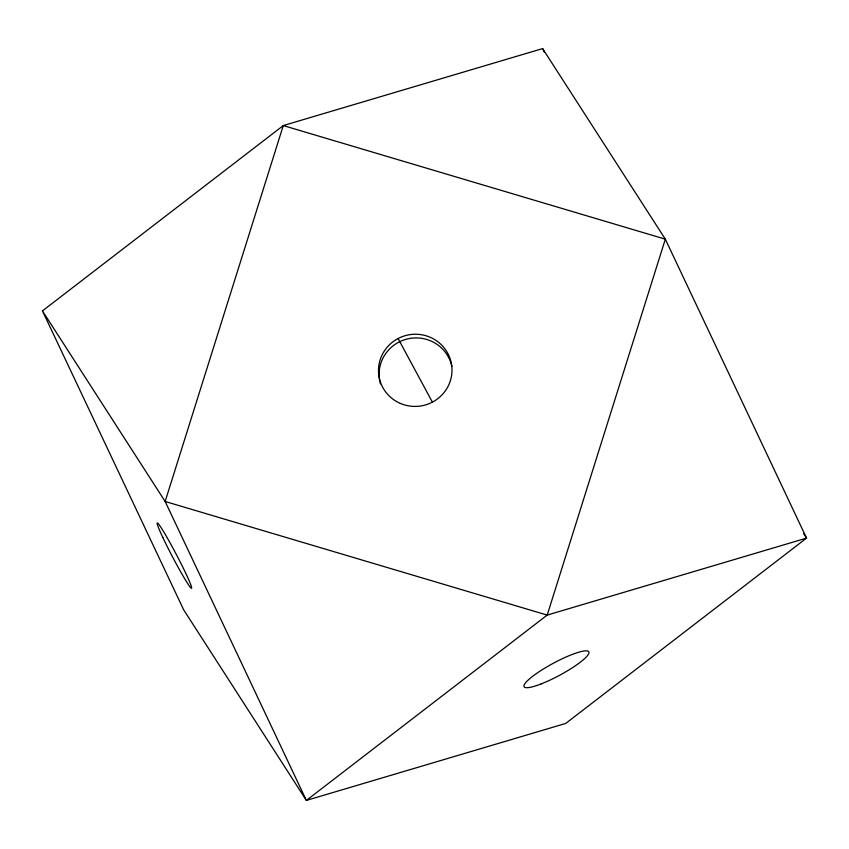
<?xml version="1.0" encoding="UTF-8"?>
<svg xmlns="http://www.w3.org/2000/svg" width="849" height="849" viewBox="0 0 849 849"><rect width="100%" height="100%" fill="white"/><g stroke="black" fill="none" stroke-linecap="round" stroke-linejoin="round"><path stroke-width="1.27" d="M42.45 310.893L283.279 125.567L542.628 48.584L665.329 239.174L806.55 538.107L565.721 723.433L306.372 800.416L183.671 609.826L42.45 310.893L165.152 501.483L306.372 800.416L547.202 615.09L806.55 538.107L803.685 533.65M398.085 338.518L432.396 402.15M542.628 48.584L544.326 52.171M380.448 383.886A36.783 36.083 -9.7 0 1 407.18 338.995A36.783 36.083 -9.7 0 1 451.848 366.375M283.279 125.567L165.152 501.483L547.202 615.09L665.329 239.174L283.279 125.567M541.248 683.88A36.783 6.781 -28.3 0 0 588.973 652.212A36.783 6.781 -28.3 0 0 539.168 671.686A36.783 6.781 -28.3 0 0 541.248 683.88M162.912 537.672A36.783 2.239 62.3 0 0 191.237 588.187A36.783 2.239 62.3 0 0 169.089 541.11A36.783 2.239 62.3 0 0 162.912 537.672M400.42 403.455A36.783 36.083 -9.7 0 0 451.785 366.195A36.783 36.083 -9.7 0 0 393.522 341.351A36.783 36.083 -9.7 0 0 400.42 403.455"/></g></svg>
